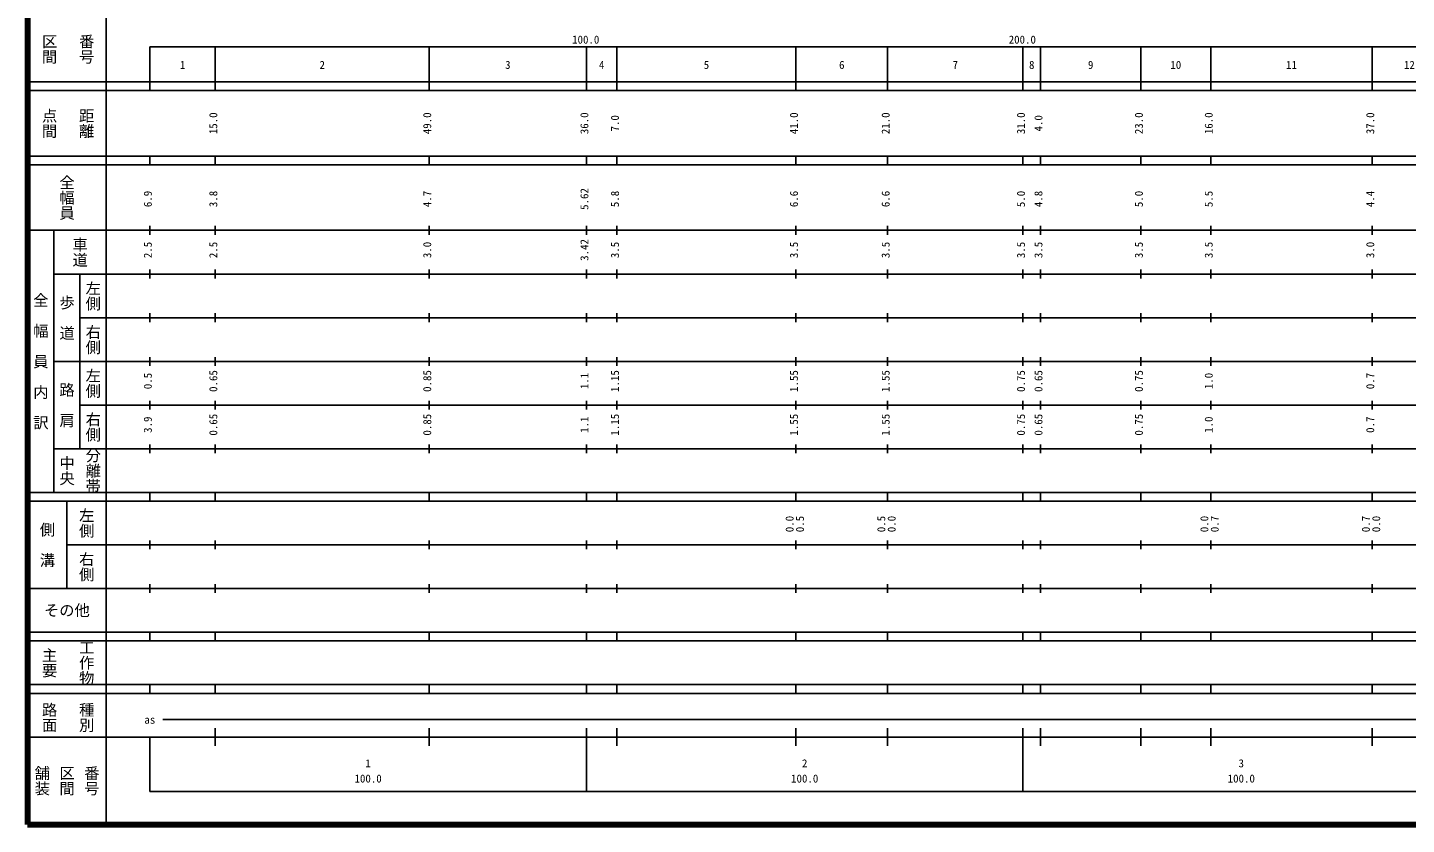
# Model space of a CAD drawing. Units: millimetres on the paper, enlarged 1000 times. Extents: x 40000 to 680000, y 20000 to 380000.
# Drawn here: x 40000 to 355826, y 20000 to 202409 of the extents above; entities that cross this region are included whole.
import ezdxf
from ezdxf.enums import TextEntityAlignment as Align

# ---------------------------------------------------------------- set-up
doc = ezdxf.new("R2010")
doc.units = ezdxf.units.MM
doc.header["$LTSCALE"] = 1000
doc.layers.add('M-TTL', color=2, linetype='Continuous', lineweight=140)
doc.layers.add('M-TTL-BAND', color=7, linetype='Continuous', lineweight=25)
doc.styles.add('@ＭＳ ゴシック', font='')
doc.styles.add('ＭＳ ゴシック', font='')
doc.styles.get('@ＭＳ ゴシック').set_extended_font_data('@MS Gothic')
doc.styles.get('ＭＳ ゴシック').set_extended_font_data('MS Gothic')

msp = doc.modelspace()

# ---------------------------------------------------------------- linework, layer by layer
at = {"layer": 'M-TTL'}
for p, q in [((40000, 380000), (40000, 20000)), ((40000, 20000), (680000, 20000))]:
    msp.add_line(p, q, dxfattribs=at)
at = {"layer": 'M-TTL-BAND'}
for p, q in [((58000, 370000), (58000, 20000)), ((68000, 198000), (579000, 198000)), ((68000, 198000), (68000, 188000)), ((83000, 188000), (83000, 198000)), ((132000, 188000), (132000, 198000)), ((168000, 188000), (168000, 198000)), ((175000, 188000), (175000, 198000)), ((216000, 188000), (216000, 198000)), ((237000, 188000), (237000, 198000)), ((268000, 188000), (268000, 198000)), ((272000, 188000), (272000, 198000)), ((295000, 188000), (295000, 198000)), ((311000, 188000), (311000, 198000)), ((348000, 188000), (348000, 198000)), ((40000, 190000), (579000, 190000)), ((40000, 188000), (579000, 188000)), ((40000, 173000), (579000, 173000)), ((40000, 171000), (579000, 171000)), ((68000, 171000), (68000, 173000)), ((83000, 171000), (83000, 173000)), ((132000, 171000), (132000, 173000)), ((168000, 171000), (168000, 173000)), ((175000, 171000), (175000, 173000)), ((216000, 171000), (216000, 173000)), ((237000, 171000), (237000, 173000)), ((268000, 171000), (268000, 173000)), ((272000, 171000), (272000, 173000)), ((295000, 171000), (295000, 173000)), ((311000, 171000), (311000, 173000)), ((348000, 171000), (348000, 173000)), ((40000, 156000), (579000, 156000)), ((46000, 96000), (46000, 156000)), ((68000, 155000), (68000, 157000)), ((83000, 155000), (83000, 157000)), ((132000, 155000), (132000, 157000)), ((168000, 155000), (168000, 157000)), ((175000, 155000), (175000, 157000)), ((216000, 155000), (216000, 157000)), ((237000, 155000), (237000, 157000)), ((268000, 155000), (268000, 157000)), ((272000, 155000), (272000, 157000)), ((295000, 155000), (295000, 157000)), ((311000, 155000), (311000, 157000)), ((348000, 155000), (348000, 157000)), ((46000, 146000), (579000, 146000)), ((52000, 146000), (52000, 106000)), ((68000, 145000), (68000, 147000)), ((83000, 145000), (83000, 147000)), ((132000, 145000), (132000, 147000)), ((168000, 145000), (168000, 147000)), ((175000, 145000), (175000, 147000)), ((216000, 145000), (216000, 147000)), ((237000, 145000), (237000, 147000)), ((268000, 145000), (268000, 147000)), ((272000, 145000), (272000, 147000)), ((295000, 145000), (295000, 147000)), ((311000, 145000), (311000, 147000)), ((348000, 145000), (348000, 147000)), ((52000, 136000), (579000, 136000)), ((68000, 135000), (68000, 137000)), ((83000, 135000), (83000, 137000)), ((132000, 135000), (132000, 137000)), ((168000, 135000), (168000, 137000)), ((175000, 135000), (175000, 137000)), ((216000, 135000), (216000, 137000)), ((237000, 135000), (237000, 137000)), ((268000, 135000), (268000, 137000)), ((272000, 135000), (272000, 137000)), ((295000, 135000), (295000, 137000)), ((311000, 135000), (311000, 137000)), ((348000, 135000), (348000, 137000)), ((68000, 125000), (68000, 127000)), ((83000, 125000), (83000, 127000)), ((132000, 125000), (132000, 127000)), ((168000, 125000), (168000, 127000)), ((175000, 125000), (175000, 127000)), ((216000, 125000), (216000, 127000)), ((237000, 125000), (237000, 127000)), ((268000, 125000), (268000, 127000)), ((272000, 125000), (272000, 127000)), ((295000, 125000), (295000, 127000)), ((311000, 125000), (311000, 127000)), ((348000, 125000), (348000, 127000)), ((46000, 126000), (579000, 126000)), ((68000, 115000), (68000, 117000)), ((83000, 115000), (83000, 117000)), ((132000, 115000), (132000, 117000)), ((168000, 115000), (168000, 117000)), ((175000, 115000), (175000, 117000)), ((216000, 115000), (216000, 117000)), ((237000, 115000), (237000, 117000)), ((268000, 115000), (268000, 117000)), ((272000, 115000), (272000, 117000)), ((295000, 115000), (295000, 117000)), ((311000, 115000), (311000, 117000)), ((348000, 115000), (348000, 117000)), ((52000, 116000), (579000, 116000)), ((46000, 106000), (579000, 106000)), ((68000, 105000), (68000, 107000)), ((83000, 105000), (83000, 107000)), ((132000, 105000), (132000, 107000)), ((168000, 105000), (168000, 107000)), ((175000, 105000), (175000, 107000)), ((216000, 105000), (216000, 107000)), ((237000, 105000), (237000, 107000)), ((268000, 105000), (268000, 107000)), ((272000, 105000), (272000, 107000)), ((295000, 105000), (295000, 107000)), ((311000, 105000), (311000, 107000)), ((348000, 105000), (348000, 107000)), ((40000, 96000), (579000, 96000)), ((68000, 94000), (68000, 96000)), ((83000, 94000), (83000, 96000)), ((132000, 94000), (132000, 96000)), ((168000, 94000), (168000, 96000)), ((175000, 94000), (175000, 96000)), ((216000, 94000), (216000, 96000)), ((237000, 94000), (237000, 96000)), ((268000, 94000), (268000, 96000)), ((272000, 94000), (272000, 96000)), ((295000, 94000), (295000, 96000)), ((311000, 94000), (311000, 96000)), ((348000, 94000), (348000, 96000)), ((40000, 94000), (579000, 94000)), ((49000, 94000), (49000, 74000)), ((49000, 84000), (579000, 84000)), ((68000, 83000), (68000, 85000)), ((83000, 83000), (83000, 85000)), ((132000, 83000), (132000, 85000)), ((168000, 83000), (168000, 85000)), ((175000, 83000), (175000, 85000)), ((216000, 83000), (216000, 85000)), ((237000, 83000), (237000, 85000)), ((268000, 83000), (268000, 85000)), ((272000, 83000), (272000, 85000)), ((295000, 83000), (295000, 85000)), ((311000, 83000), (311000, 85000)), ((348000, 83000), (348000, 85000)), ((40000, 74000), (579000, 74000)), ((68000, 73000), (68000, 75000)), ((83000, 73000), (83000, 75000)), ((132000, 73000), (132000, 75000)), ((168000, 73000), (168000, 75000)), ((175000, 73000), (175000, 75000)), ((216000, 73000), (216000, 75000)), ((237000, 73000), (237000, 75000)), ((268000, 73000), (268000, 75000)), ((272000, 73000), (272000, 75000)), ((295000, 73000), (295000, 75000)), ((311000, 73000), (311000, 75000)), ((348000, 73000), (348000, 75000)), ((40000, 64000), (579000, 64000)), ((68000, 62000), (68000, 64000)), ((83000, 62000), (83000, 64000)), ((132000, 62000), (132000, 64000)), ((168000, 62000), (168000, 64000)), ((175000, 62000), (175000, 64000)), ((216000, 62000), (216000, 64000)), ((237000, 62000), (237000, 64000)), ((268000, 62000), (268000, 64000)), ((272000, 62000), (272000, 64000)), ((295000, 62000), (295000, 64000)), ((311000, 62000), (311000, 64000)), ((348000, 62000), (348000, 64000)), ((40000, 62000), (579000, 62000)), ((40000, 52000), (579000, 52000)), ((68000, 50000), (68000, 52000)), ((83000, 50000), (83000, 52000)), ((132000, 50000), (132000, 52000)), ((168000, 50000), (168000, 52000)), ((175000, 50000), (175000, 52000)), ((216000, 50000), (216000, 52000)), ((237000, 50000), (237000, 52000)), ((268000, 50000), (268000, 52000)), ((272000, 50000), (272000, 52000)), ((295000, 50000), (295000, 52000)), ((311000, 50000), (311000, 52000)), ((348000, 50000), (348000, 52000)), ((40000, 50000), (579000, 50000)), ((71000, 44000), (565000, 44000)), ((83000, 38000), (83000, 42000)), ((132000, 38000), (132000, 42000)), ((168000, 27500), (168000, 42000)), ((175000, 38000), (175000, 42000)), ((216000, 38000), (216000, 42000)), ((237000, 38000), (237000, 42000)), ((268000, 27500), (268000, 42000)), ((272000, 38000), (272000, 42000)), ((295000, 38000), (295000, 42000)), ((311000, 38000), (311000, 42000)), ((348000, 38000), (348000, 42000)), ((40000, 40000), (579000, 40000)), ((68000, 40000), (68000, 27500)), ((68000, 27500), (579000, 27500))]:
    msp.add_line(p, q, dxfattribs=at)

# ---------------------------------------------------------------- texts
at = {"layer": 'M-TTL-BAND', "style": '@ＭＳ ゴシック'}
for s, p in [('区間', (45000, 197500)), ('番号', (53500, 197500)), ('点間', (45000, 180500)), ('距離', (53500, 180500)), ('全幅員', (49000, 163500)), ('車道', (52000, 151000)), ('左側', (55000, 141000)), ('全\u3000幅\u3000員\u3000内\u3000訳', (43000, 126000)), ('歩\u3000道', (49000, 136000)), ('右側', (55000, 131000)), ('左側', (55000, 121000)), ('路\u3000肩', (49000, 116000)), ('右側', (55000, 111000)), ('中央', (49000, 101000)), ('分離帯', (55000, 101000)), ('左側', (53500, 89000)), ('側\u3000溝', (44500, 84000)), ('右側', (53500, 79000)), ('主要', (45000, 57000)), ('工作物', (53500, 57000)), ('路面', (45000, 44500)), ('種別', (53500, 44500)), ('舗装', (43333, 30000)), ('区間', (49000, 30000)), ('番号', (54667, 30000))]:
    msp.add_text(s, height=2566, rotation=270, dxfattribs=at).set_placement(p, align=Align.MIDDLE_CENTER)
at = {"layer": 'M-TTL-BAND', "style": 'ＭＳ ゴシック'}
for s, p in [('100.0', (167844, 198195)), ('200.0', (267844, 198195)), ('1', (75500, 192405)), ('2', (107500, 192405)), ('3', (150000, 192405)), ('4', (171500, 192405)), ('5', (195500, 192405)), ('6', (226500, 192405)), ('7', (252500, 192405)), ('8', (270000, 192405)), ('9', (283500, 192405)), ('10', (303000, 192405)), ('11', (329500, 192405)), ('12', (356500, 192405)), ('as', (68000, 42500)), ('1', (118000, 32523)), ('2', (218000, 32523)), ('3', (318000, 32523)), ('100.0', (118000, 29033)), ('100.0', (218000, 29033)), ('100.0', (318000, 29033))]:
    msp.add_text(s, height=1833, dxfattribs=at).set_placement(p, align=Align.BOTTOM_CENTER)
for s, p in [('15.0', (84000, 180500)), ('49.0', (133000, 180500)), ('36.0', (169000, 180500)), ('7.0', (176000, 180500)), ('41.0', (217000, 180500)), ('21.0', (238000, 180500)), ('31.0', (269000, 180500)), ('4.0', (273000, 180500)), ('23.0', (296000, 180500)), ('16.0', (312000, 180500)), ('37.0', (349000, 180500)), ('6.9', (69000, 163174)), ('3.8', (84000, 163174)), ('4.7', (133000, 163174)), ('5.62', (169000, 163174)), ('5.8', (176000, 163174)), ('6.6', (217000, 163174)), ('6.6', (238000, 163174)), ('5.0', (269000, 163174)), ('4.8', (273000, 163174)), ('5.0', (296000, 163174)), ('5.5', (312000, 163174)), ('4.4', (349000, 163174)), ('2.5', (69000, 151500)), ('2.5', (84000, 151500)), ('3.0', (133000, 151500)), ('3.42', (169000, 151500)), ('3.5', (176000, 151500)), ('3.5', (217000, 151500)), ('3.5', (238000, 151500)), ('3.5', (269000, 151500)), ('3.5', (273000, 151500)), ('3.5', (296000, 151500)), ('3.5', (312000, 151500)), ('3.0', (349000, 151500)), ('0.5', (69000, 121500)), ('0.65', (84000, 121500)), ('0.85', (133000, 121500)), ('1.1', (169000, 121500)), ('1.15', (176000, 121500)), ('1.55', (217000, 121500)), ('1.55', (238000, 121500)), ('0.75', (269000, 121500)), ('0.65', (273000, 121500)), ('0.75', (296000, 121500)), ('1.0', (312000, 121500)), ('0.7', (349000, 121500)), ('0.65', (84000, 111500)), ('0.85', (133000, 111500)), ('1.15', (176000, 111500)), ('1.55', (217000, 111500)), ('1.55', (238000, 111500)), ('0.75', (269000, 111500)), ('0.65', (273000, 111500)), ('0.75', (296000, 111500)), ('3.9', (69000, 111500)), ('1.1', (169000, 111500)), ('1.0', (312000, 111500)), ('0.7', (349000, 111500)), ('0.0', (216000, 88764)), ('0.5', (218370, 88764)), ('0.5', (237000, 88764)), ('0.0', (239370, 88764)), ('0.0', (311000, 88764)), ('0.7', (313370, 88764)), ('0.7', (348000, 88764)), ('0.0', (350370, 88764))]:
    msp.add_text(s, height=1833, rotation=90, dxfattribs=at).set_placement(p, align=Align.BOTTOM_CENTER)
msp.add_text('その他', height=2566, dxfattribs=at).set_placement((49000, 69000), align=Align.MIDDLE_CENTER)

doc.saveas('drawing.dxf')
